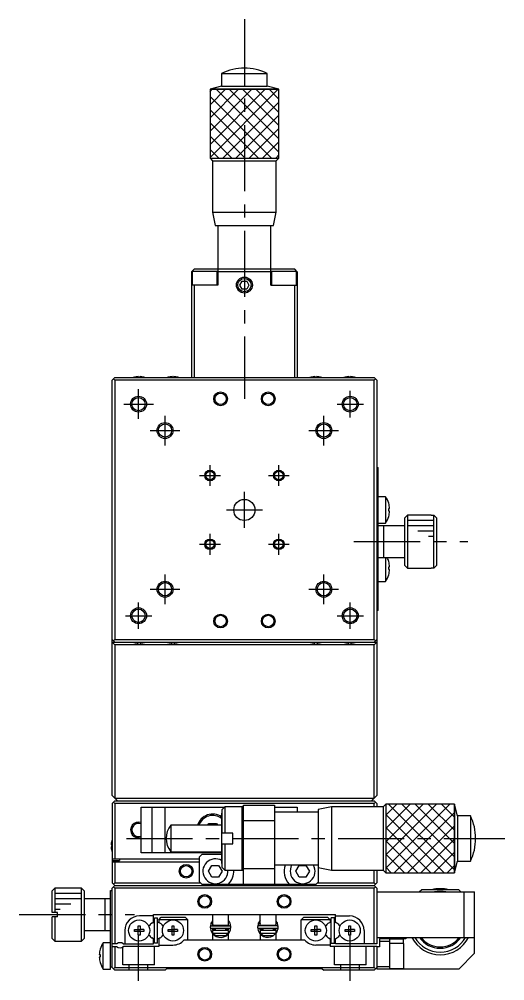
# Model space of a CAD drawing. Extents: x -393 to 367, y 10 to 551.
# Drawn here: x -90.2 to 1.6, y 38.9 to 220.7 of the extents above; entities that cross this region are included whole.
import ezdxf

# ---------------------------------------------------------------- set-up
doc = ezdxf.new("R2010")
doc.units = 0
doc.header["$LTSCALE"] = 10
doc.linetypes.add('CENTER', pattern=[2, 1.25, -0.25, 0.25, -0.25])
doc.linetypes.add('DASHED', pattern=[3.5, 2, -1.5])
doc.layers.get('0').update_dxf_attribs({"linetype": 'CONTINUOUS'})
doc.layers.add('CENTER', color=1, linetype='CENTER')

msp = doc.modelspace()

# ---------------------------------------------------------------- linework, layer by layer
at = {"color": 7, "linetype": 'CONTINUOUS'}
for p, q in [((-51.914398, 210.440028), (-43.314398, 210.440028)), ((-51.914398, 210.440028), (-51.914398, 208.029517)), ((-43.314398, 208.029517), (-43.314398, 210.440028)), ((-51.914398, 208.029517), (-54.114397, 207.440029)), ((-54.114397, 207.440029), (-41.114399, 207.440029)), ((-54.114397, 207.440029), (-54.114397, 194.440028)), ((-51.914398, 208.029517), (-43.314398, 208.029517)), ((-41.114399, 207.440029), (-43.314398, 208.029517)), ((-41.114399, 194.440028), (-41.114399, 207.440029)), ((-54.114397, 194.440028), (-41.114399, 194.440028)), ((-54.114397, 194.440028), (-53.614394, 193.940026)), ((-53.614394, 193.940026), (-41.614402, 193.940026)), ((-53.614394, 193.940026), (-53.614394, 184.190021)), ((-41.614402, 193.940026), (-41.114399, 194.440028)), ((-41.614402, 184.190021), (-41.614402, 193.940026)), ((-53.614394, 184.190021), (-41.614402, 184.190021)), ((-53.614394, 184.190021), (-53.114395, 181.690022)), ((-42.114401, 181.690022), (-41.614402, 184.190021)), ((-53.114395, 181.690022), (-42.114401, 181.690022)), ((-52.614398, 181.690022), (-52.614398, 170.440022)), ((-42.614398, 170.440022), (-42.614398, 181.690022)), ((-57.114398, 173.440022), (-57.614398, 172.940022)), ((-57.614398, 172.940022), (-57.614398, 152.940022)), ((-57.464398, 173.040022), (-57.464398, 170.440022)), ((-57.464398, 173.040022), (-52.764398, 173.040022)), ((-38.114398, 173.440022), (-57.114398, 173.440022)), ((-52.764398, 170.440022), (-52.764398, 173.040022)), ((-42.614398, 172.940022), (-52.614398, 172.940022)), ((-42.464398, 173.040022), (-42.464398, 170.440022)), ((-42.464398, 173.040022), (-37.764398, 173.040022)), ((-37.614398, 172.940022), (-38.114398, 173.440022)), ((-37.764398, 170.440022), (-37.764398, 173.040022)), ((-37.614398, 172.940022), (-37.614398, 152.940022)), ((-48.480424, 170.440022), (-48.047411, 171.190022)), ((-48.047411, 171.190022), (-47.181386, 171.190022)), ((-47.181386, 171.190022), (-46.748373, 170.440022)), ((-52.614398, 170.440022), (-57.614398, 170.440022)), ((-57.114398, 170.440022), (-57.114398, 152.940022)), ((-48.047411, 169.690022), (-48.480424, 170.440022)), ((-47.181386, 169.690022), (-48.047411, 169.690022)), ((-46.748373, 170.440022), (-47.181386, 169.690022)), ((-42.614398, 170.440022), (-37.614398, 170.440022)), ((-38.114398, 152.940022), (-38.114398, 170.440022)), ((-72.114398, 152.940022), (-72.614398, 152.440022)), ((-72.114398, 152.440022), (-72.364398, 152.690022)), ((-72.114398, 152.940022), (-23.114398, 152.940022)), ((-68.40076, 153.009544), (-68.403014, 153.014167)), ((-67.694398, 153.009544), (-67.694398, 153.129881)), ((-67.334398, 153.009544), (-67.694398, 153.009544)), ((-67.334398, 153.129881), (-67.334398, 153.009544)), ((-66.625782, 153.014167), (-66.628037, 153.009544)), ((-62.00076, 153.009544), (-62.003014, 153.014167)), ((-61.294398, 153.009544), (-61.294398, 153.129881)), ((-60.934398, 153.009544), (-61.294398, 153.009544)), ((-60.934398, 153.129881), (-60.934398, 153.009544)), ((-60.225782, 153.014167), (-60.228037, 153.009544)), ((-35.00076, 153.009544), (-35.003014, 153.014167)), ((-34.294398, 153.009544), (-34.294398, 153.129881)), ((-33.934398, 153.009544), (-34.294398, 153.009544)), ((-33.934398, 153.129881), (-33.934398, 153.009544)), ((-33.225782, 153.014167), (-33.228037, 153.009544)), ((-28.60076, 153.009544), (-28.603014, 153.014167)), ((-27.894398, 153.009544), (-27.894398, 153.129881)), ((-27.534398, 153.009544), (-27.894398, 153.009544)), ((-27.534398, 153.129881), (-27.534398, 153.009544)), ((-26.825782, 153.014167), (-26.828037, 153.009544)), ((-22.614398, 152.440022), (-23.114398, 152.940022)), ((-23.114398, 152.440022), (-22.864398, 152.690022)), ((-72.614398, 73.940022), (-72.614398, 152.440022)), ((-23.114398, 152.440022), (-72.114398, 152.440022)), ((-72.114398, 152.440022), (-72.114398, 103.440022)), ((-23.114398, 103.440022), (-23.114398, 152.440022)), ((-22.614398, 152.440022), (-22.614398, 73.940022)), ((-22.614398, 135.940022), (-22.314398, 135.940022)), ((-22.314398, 108.940022), (-22.314398, 135.940022)), ((-20.922741, 130.440022), (-22.314398, 130.440022)), ((-20.922741, 130.440022), (-20.922741, 125.440022)), ((-20.351818, 129.198612), (-20.344963, 129.201955)), ((-20.351818, 128.200022), (-20.179446, 128.200022)), ((-20.351818, 127.680022), (-20.351818, 128.200022)), ((-20.179446, 127.680022), (-20.351818, 127.680022)), ((-22.314398, 125.440022), (-20.922741, 125.440022)), ((-20.344963, 126.67809), (-20.351818, 126.681433)), ((-16.814398, 126.940022), (-17.314398, 126.440022)), ((-17.314398, 117.440022), (-17.314398, 126.440022)), ((-16.814398, 126.940022), (-16.814398, 116.940022)), ((-12.314398, 126.940022), (-16.814398, 126.940022)), ((-12.314398, 126.940022), (-12.314398, 126.923997)), ((-12.314398, 126.923997), (-11.814398, 126.923997)), ((-11.814398, 116.956048), (-11.814398, 126.923997)), ((-11.814398, 126.923997), (-11.314398, 126.422209)), ((-11.314398, 126.422209), (-11.314398, 117.457836)), ((-17.314398, 124.940022), (-22.314398, 124.940022)), ((-21.314398, 124.940022), (-21.314398, 118.940022)), ((-22.314398, 118.940022), (-17.314398, 118.940022)), ((-20.922741, 118.940022), (-20.922741, 114.440022)), ((-20.351818, 118.198612), (-20.344963, 118.201955)), ((-20.351818, 117.200022), (-20.179446, 117.200022)), ((-20.351818, 116.680022), (-20.351818, 117.200022)), ((-20.179446, 116.680022), (-20.351818, 116.680022)), ((-17.314398, 117.440022), (-16.814398, 116.940022)), ((-16.814398, 116.940022), (-12.314398, 116.940022)), ((-11.814398, 116.956048), (-12.314398, 116.956048)), ((-12.314398, 116.956048), (-12.314398, 116.940022)), ((-11.314398, 117.457836), (-11.814398, 116.956048)), ((-20.344963, 115.67809), (-20.351818, 115.681433)), ((-22.314398, 114.440022), (-20.922741, 114.440022)), ((-22.314398, 108.940022), (-22.614398, 108.940022)), ((-72.614398, 103.440022), (-72.114398, 102.940022)), ((-72.614398, 102.940022), (-72.114398, 102.440022)), ((-72.614398, 102.940022), (-22.614398, 102.940022)), ((-72.364398, 103.190022), (-72.114398, 103.440022)), ((-72.114398, 103.440022), (-23.114398, 103.440022)), ((-72.114398, 102.440022), (-72.114398, 73.440022)), ((-23.114398, 102.440022), (-72.114398, 102.440022)), ((-68.403014, 102.865878), (-68.40076, 102.870501)), ((-67.694398, 102.870501), (-67.334398, 102.870501)), ((-67.694398, 102.750164), (-67.694398, 102.870501)), ((-67.334398, 102.870501), (-67.334398, 102.750164)), ((-66.628037, 102.870501), (-66.625782, 102.865878)), ((-62.003014, 102.865878), (-62.00076, 102.870501)), ((-61.294398, 102.870501), (-60.934398, 102.870501)), ((-61.294398, 102.750164), (-61.294398, 102.870501)), ((-60.934398, 102.870501), (-60.934398, 102.750164)), ((-60.228037, 102.870501), (-60.225782, 102.865878)), ((-35.003014, 102.865878), (-35.00076, 102.870501)), ((-34.294398, 102.870501), (-33.934398, 102.870501)), ((-34.294398, 102.750164), (-34.294398, 102.870501)), ((-33.934398, 102.870501), (-33.934398, 102.750164)), ((-33.228037, 102.870501), (-33.225782, 102.865878)), ((-28.603014, 102.865878), (-28.60076, 102.870501)), ((-27.894398, 102.870501), (-27.534398, 102.870501)), ((-27.894398, 102.750164), (-27.894398, 102.870501)), ((-27.534398, 102.870501), (-27.534398, 102.750164)), ((-26.828037, 102.870501), (-26.825782, 102.865878)), ((-22.864398, 103.190022), (-23.114398, 103.440022)), ((-23.114398, 102.940022), (-22.614398, 103.440022)), ((-23.114398, 102.440022), (-22.614398, 102.940022)), ((-23.114398, 73.440022), (-23.114398, 102.440022)), ((-71.614398, 72.940022), (-72.614398, 73.940022)), ((-72.614398, 72.440022), (-72.114398, 72.940022)), ((-72.114398, 73.440022), (-23.114398, 73.440022)), ((-72.114398, 72.940022), (-23.114398, 72.940022)), ((-22.614398, 73.940022), (-23.614398, 72.940022)), ((-23.114398, 72.940022), (-22.614398, 72.440022)), ((-72.614398, 72.440022), (-72.614398, 57.440022)), ((-72.364398, 72.690022), (-72.114398, 72.440022)), ((-23.114398, 72.440022), (-72.114398, 72.440022)), ((-72.114398, 72.440022), (-72.114398, 61.940022)), ((-67.114398, 63.140022), (-67.114398, 71.740022)), ((-67.114398, 71.740022), (-51.414398, 71.740022)), ((-65.114398, 71.740022), (-65.114398, 63.140022)), ((-62.614398, 63.140022), (-62.614398, 71.740022)), ((-51.314398, 71.840022), (-51.814398, 71.340022)), ((-51.814398, 66.840022), (-51.814398, 71.340022)), ((-51.314398, 71.840022), (-51.314398, 66.840022)), ((-48.014398, 71.840022), (-51.314398, 71.840022)), ((-47.814398, 71.640022), (-48.014398, 71.840022)), ((-48.014398, 59.840022), (-48.014398, 71.840022)), ((-47.914398, 71.740022), (-47.814398, 71.740022)), ((-47.814398, 72.140022), (-41.914398, 72.140022)), ((-47.814398, 57.140022), (-47.814398, 72.140022)), ((-41.914398, 72.140022), (-41.914398, 57.140022)), ((-41.914398, 71.740022), (-37.614398, 71.740022)), ((-37.614398, 71.740022), (-37.614398, 70.840022)), ((-31.164399, 71.840018), (-33.664398, 71.340019)), ((-33.664398, 71.340019), (-33.664398, 60.340025)), ((-31.164399, 71.840018), (-31.164399, 59.840026)), ((-21.414394, 71.840018), (-31.164399, 71.840018)), ((-23.114398, 72.440022), (-22.864398, 72.690022)), ((-23.114398, 71.840018), (-23.114398, 72.440022)), ((-22.614398, 72.440022), (-22.614398, 71.840018)), ((-20.914392, 72.340021), (-21.414394, 71.840018)), ((-21.414394, 71.840018), (-21.414394, 59.840026)), ((-20.914392, 72.340021), (-20.914392, 59.340023)), ((-7.914391, 72.340021), (-20.914392, 72.340021)), ((-7.914391, 72.340021), (-7.914391, 59.340023)), ((-7.324903, 70.140022), (-7.914391, 72.340021)), ((-51.914398, 70.590022), (-51.914398, 61.090022)), ((-51.814418, 70.590022), (-51.914398, 70.590022)), ((-41.914398, 69.140022), (-47.814398, 69.140022)), ((-33.664398, 70.840022), (-41.914398, 70.840022)), ((-7.324903, 70.140022), (-7.324903, 61.540022)), ((-4.914392, 70.140022), (-7.324903, 70.140022)), ((-4.914392, 70.140022), (-4.914392, 61.540022)), ((-61.536889, 68.340018), (-61.536889, 63.340026)), ((-51.914398, 68.340018), (-61.536889, 68.340018)), ((-54.538161, 68.340018), (-54.336086, 68.690022)), ((-54.336086, 68.690022), (-52.892711, 68.690022)), ((-52.892711, 68.690022), (-52.690636, 68.340018)), ((-49.814398, 66.840022), (-51.814398, 66.840022)), ((-49.814398, 64.840022), (-49.814398, 66.840022)), ((-72.804257, 64.620022), (-72.68392, 64.620022)), ((-72.68392, 64.260022), (-72.804257, 64.260022)), ((-72.688542, 65.328638), (-72.68392, 65.326384)), ((-72.68392, 64.620022), (-72.68392, 64.260022)), ((-51.814398, 60.340022), (-51.814398, 64.840022)), ((-51.814398, 64.840022), (-49.814398, 64.840022)), ((-51.314398, 64.840022), (-51.314398, 59.840022)), ((-72.68392, 63.553661), (-72.688542, 63.551407)), ((-56.114398, 61.940022), (-72.614398, 61.940022)), ((-71.214398, 61.940022), (-71.214398, 61.690022)), ((-51.914398, 63.140022), (-67.114398, 63.140022)), ((-61.536889, 63.340026), (-51.914398, 63.340026)), ((-55.614398, 62.840022), (-56.114398, 62.340022)), ((-56.114398, 57.640022), (-56.114398, 62.340022)), ((-55.614398, 62.840022), (-51.914398, 62.840022)), ((-72.614398, 61.690022), (-71.214398, 61.690022)), ((-72.614398, 61.440022), (-56.114398, 61.440022)), ((-72.114398, 61.440022), (-72.114398, 57.440022)), ((-54.384569, 59.640022), (-53.749484, 60.740022)), ((-53.749484, 60.740022), (-52.479313, 60.740022)), ((-52.479313, 60.740022), (-51.844228, 59.640022)), ((-51.914398, 61.090022), (-51.814418, 61.090022)), ((-51.814398, 60.340022), (-51.314398, 59.840022)), ((-48.014398, 59.840022), (-47.814398, 60.040022)), ((-47.814398, 60.140022), (-41.914398, 60.140022)), ((-41.914398, 60.840022), (-33.664398, 60.840022)), ((-37.884569, 59.640022), (-37.249484, 60.740022)), ((-37.249484, 60.740022), (-35.979313, 60.740022)), ((-35.979313, 60.740022), (-35.344228, 59.640022)), ((-33.664398, 60.340025), (-31.164399, 59.840026)), ((-33.614398, 57.640022), (-33.614398, 60.330025)), ((-7.914391, 59.340023), (-7.324903, 61.540022)), ((-7.324903, 61.540022), (-4.914392, 61.540022)), ((-53.749484, 58.540022), (-54.384569, 59.640022)), ((-52.479313, 58.540022), (-53.749484, 58.540022)), ((-51.844228, 59.640022), (-52.479313, 58.540022)), ((-51.314398, 59.840022), (-48.014398, 59.840022)), ((-37.249484, 58.540022), (-37.884569, 59.640022)), ((-35.979313, 58.540022), (-37.249484, 58.540022)), ((-35.344228, 59.640022), (-35.979313, 58.540022)), ((-31.164399, 59.840026), (-21.414394, 59.840026)), ((-23.114398, 57.440022), (-23.114398, 59.840026)), ((-22.614398, 59.840026), (-22.614398, 57.440022)), ((-21.414394, 59.840026), (-20.914392, 59.340023)), ((-20.914392, 59.340023), (-7.914391, 59.340023)), ((-83.414398, 56.440022), (-83.914398, 55.940022)), ((-83.414398, 56.440022), (-83.414398, 51.840022)), ((-78.414398, 56.440022), (-83.414398, 56.440022)), ((-77.914398, 55.940022), (-78.414398, 56.440022)), ((-78.414398, 46.440022), (-78.414398, 56.440022)), ((-72.114398, 56.940022), (-72.614398, 57.440022)), ((-72.614398, 56.440022), (-72.114398, 56.940022)), ((-72.614398, 41.440022), (-72.614398, 56.440022)), ((-72.114398, 57.440022), (-72.364398, 57.190022)), ((-72.364398, 56.690022), (-72.114398, 56.440022)), ((-72.114398, 57.440022), (-55.914398, 57.440022)), ((-72.114398, 56.940022), (-23.114398, 56.940022)), ((-72.114398, 56.440022), (-72.114398, 45.940022)), ((-23.114398, 56.440022), (-72.114398, 56.440022)), ((-56.114398, 57.640022), (-55.614398, 57.140022)), ((-34.114398, 57.140022), (-55.614398, 57.140022)), ((-50.596243, 57.209201), (-50.566871, 57.140022)), ((-39.161926, 57.140022), (-39.132554, 57.209201)), ((-34.114398, 57.140022), (-33.614398, 57.640022)), ((-33.814398, 57.440022), (-23.114398, 57.440022)), ((-22.864398, 57.190022), (-23.114398, 57.440022)), ((-22.614398, 57.440022), (-23.114398, 56.940022)), ((-23.114398, 56.940022), (-22.614398, 56.440022)), ((-23.114398, 56.440022), (-22.864398, 56.690022)), ((-23.114398, 45.940022), (-23.114398, 56.440022)), ((-22.614398, 56.440022), (-22.614398, 45.940022)), ((-83.914398, 51.840022), (-83.914398, 55.940022)), ((-77.914398, 55.940022), (-77.914398, 46.940022)), ((-72.914398, 55.990022), (-72.614398, 55.990022)), ((-72.914398, 41.140022), (-72.914398, 55.990022)), ((-22.614398, 55.740022), (-4.114398, 55.740022)), ((-14.114398, 56.140022), (-14.514398, 55.740022)), ((-7.114398, 56.140022), (-14.114398, 56.140022)), ((-6.714398, 55.740022), (-7.114398, 56.140022)), ((-6.114398, 47.140022), (-6.114398, 55.740022)), ((-4.114398, 44.140022), (-4.114398, 55.740022)), ((-72.914398, 54.440022), (-77.914398, 54.440022)), ((-73.914398, 48.440022), (-73.914398, 54.440022)), ((-82.914398, 51.840022), (-83.914398, 51.840022)), ((-83.914398, 46.940022), (-83.914398, 51.040022)), ((-82.914398, 51.040022), (-83.914398, 51.040022)), ((-83.414398, 51.040022), (-83.414398, 46.440022)), ((-82.914398, 51.040022), (-82.914398, 51.840022)), ((-64.814398, 51.190022), (-67.464398, 51.190022)), ((-64.814398, 49.984434), (-64.814398, 51.440022)), ((-64.814398, 51.440022), (-30.414398, 51.440022)), ((-63.814398, 50.440022), (-63.314398, 50.940022)), ((-63.314398, 50.940022), (-58.814398, 50.940022)), ((-58.814398, 50.940022), (-58.314398, 50.440022)), ((-53.614398, 51.440022), (-53.614398, 49.440022)), ((-50.614398, 49.440022), (-50.614398, 51.440022)), ((-44.61451, 49.440022), (-44.61387, 51.440022)), ((-41.614398, 49.440022), (-41.614398, 51.440022)), ((-36.914398, 50.440022), (-36.414398, 50.940022)), ((-36.414398, 50.940022), (-31.914398, 50.940022)), ((-31.914398, 50.940022), (-31.414398, 50.440022)), ((-30.414398, 49.984434), (-30.414398, 51.440022)), ((-30.414398, 51.190022), (-27.764398, 51.190022)), ((-67.694398, 49.326384), (-67.334398, 49.326384)), ((-67.694398, 48.620022), (-67.694398, 49.326384)), ((-67.334398, 49.326384), (-67.334398, 48.620022)), ((-65.108148, 49.814838), (-64.814398, 49.984434)), ((-64.614398, 46.040022), (-64.614398, 50.840022)), ((-64.614398, 50.840022), (-64.014398, 50.840022)), ((-64.014398, 46.040022), (-64.014398, 50.840022)), ((-63.814398, 50.440022), (-63.814398, 49.984434)), ((-58.314398, 50.440022), (-63.814398, 50.440022)), ((-63.814398, 49.984434), (-63.520648, 49.814838)), ((-61.294398, 49.326384), (-60.934398, 49.326384)), ((-61.294398, 48.620022), (-61.294398, 49.326384)), ((-60.934398, 49.326384), (-60.934398, 48.620022)), ((-58.314398, 46.640022), (-58.314398, 50.440022)), ((-53.913401, 49.861051), (-54.071125, 49.119508)), ((-53.969814, 49.626813), (-53.970915, 49.592328)), ((-53.970915, 49.592328), (-53.970292, 49.557832)), ((-53.970292, 49.557832), (-53.967946, 49.523408)), ((-53.966991, 49.661203), (-53.969814, 49.626813)), ((-53.967946, 49.523408), (-53.963883, 49.489143)), ((-53.962452, 49.695414), (-53.966991, 49.661203)), ((-53.963883, 49.489143), (-53.958113, 49.455118)), ((-53.956208, 49.729362), (-53.962452, 49.695414)), ((-53.958113, 49.455118), (-53.95065, 49.421418)), ((-53.948274, 49.762963), (-53.956208, 49.729362)), ((-53.95065, 49.421418), (-53.941511, 49.388124)), ((-53.938668, 49.796135), (-53.948274, 49.762963)), ((-53.941511, 49.388124), (-53.930719, 49.355318)), ((-53.927415, 49.828796), (-53.938668, 49.796135)), ((-53.930719, 49.355318), (-53.9183, 49.323081)), ((-53.915261, 49.859187), (-53.927415, 49.828796)), ((-53.9183, 49.323081), (-53.904283, 49.291491)), ((-53.915543, 49.857854), (-53.914887, 49.859847)), ((-53.914887, 49.859847), (-53.913042, 49.861325)), ((-53.614433, 50.345822), (-53.91441, 49.858746)), ((-53.913042, 49.861325), (-53.910019, 49.86228)), ((-53.910487, 49.86785), (-53.61438, 49.763828)), ((-53.909379, 49.861447), (-53.910487, 49.86785)), ((-53.910019, 49.86228), (-53.905838, 49.862705)), ((-53.905838, 49.862705), (-53.900526, 49.862598)), ((-53.904283, 49.291491), (-53.903447, 49.289733)), ((-53.900526, 49.862598), (-53.894118, 49.861959)), ((-53.894118, 49.861959), (-53.886654, 49.860792)), ((-53.886654, 49.860792), (-53.878184, 49.859105)), ((-53.878184, 49.859105), (-53.868762, 49.856908)), ((-50.372445, 49.292173), (-53.872445, 49.292173)), ((-53.868762, 49.856908), (-53.85845, 49.854217)), ((-53.85845, 49.854217), (-53.847314, 49.851048)), ((-53.847314, 49.851048), (-53.835426, 49.847422)), ((-53.835426, 49.847422), (-53.822863, 49.843363)), ((-53.822863, 49.843363), (-53.809708, 49.838896)), ((-53.809708, 49.838896), (-53.796045, 49.834051)), ((-53.796045, 49.834051), (-53.781962, 49.82886)), ((-53.781962, 49.82886), (-53.767551, 49.823355)), ((-53.767551, 49.823355), (-53.752906, 49.817573)), ((-53.752906, 49.817573), (-53.738122, 49.81155)), ((-53.738122, 49.81155), (-53.723293, 49.805327)), ((-53.723293, 49.805327), (-53.708517, 49.798943)), ((-53.708517, 49.798943), (-53.693889, 49.79244)), ((-53.693889, 49.79244), (-53.679504, 49.78586)), ((-53.679504, 49.78586), (-53.665455, 49.779245)), ((-53.665455, 49.779245), (-53.651834, 49.772639)), ((-53.651834, 49.772639), (-53.638728, 49.766084)), ((-53.638728, 49.766084), (-53.626222, 49.759623)), ((-53.626222, 49.759623), (-53.614398, 49.753298)), ((-53.614398, 49.440022), (-50.614398, 49.440022)), ((-53.270834, 49.292173), (-53.53076, 49.43999)), ((-53.114398, 49.440022), (-53.114398, 49.292173)), ((-51.114398, 49.292173), (-51.114398, 49.440022)), ((-50.714134, 49.439983), (-50.974056, 49.292173)), ((-50.613592, 49.453383), (-50.584446, 49.292175)), ((-50.330565, 49.858945), (-50.354167, 49.911875)), ((-50.329347, 49.857853), (-50.330288, 49.857459)), ((-50.329889, 49.855297), (-50.329347, 49.857854)), ((-50.329629, 49.859187), (-50.329347, 49.857854)), ((-50.306846, 49.800495), (-50.329629, 49.859187)), ((-50.173672, 49.11415), (-50.177311, 49.214938)), ((-44.971443, 49.871791), (-45.129168, 49.130247)), ((-45.027857, 49.637552), (-45.028958, 49.603067)), ((-45.028958, 49.603067), (-45.028335, 49.568571)), ((-45.028335, 49.568571), (-45.025989, 49.534148)), ((-45.025033, 49.671942), (-45.027857, 49.637552)), ((-45.025989, 49.534148), (-45.021926, 49.499882)), ((-45.020494, 49.706153), (-45.025033, 49.671942)), ((-45.021926, 49.499882), (-45.016156, 49.465857)), ((-45.01425, 49.740101), (-45.020494, 49.706153)), ((-45.016156, 49.465857), (-45.008692, 49.432157)), ((-45.006316, 49.773702), (-45.01425, 49.740101)), ((-45.008692, 49.432157), (-44.999554, 49.398863)), ((-44.996711, 49.806875), (-45.006316, 49.773702)), ((-44.999554, 49.398863), (-44.988762, 49.366057)), ((-44.985458, 49.839535), (-44.996711, 49.806875)), ((-44.988762, 49.366057), (-44.976342, 49.33382)), ((-44.973304, 49.869926), (-44.985458, 49.839535)), ((-44.976342, 49.33382), (-44.962326, 49.30223)), ((-44.973585, 49.868593), (-44.972963, 49.870539)), ((-44.972963, 49.870539), (-44.971214, 49.871998)), ((-44.614449, 50.422614), (-44.972452, 49.869486)), ((-44.971214, 49.871998), (-44.96835, 49.872962)), ((-44.96853, 49.878589), (-44.614377, 49.738741)), ((-44.96794, 49.872936), (-44.96853, 49.878589)), ((-44.96835, 49.872962), (-44.964388, 49.873424)), ((-44.964388, 49.873424), (-44.959352, 49.873383)), ((-44.962326, 49.30223), (-44.96149, 49.300472)), ((-44.959352, 49.873383), (-44.953273, 49.872838)), ((-44.953273, 49.872838), (-44.946188, 49.871792)), ((-44.946188, 49.871792), (-44.938141, 49.870252)), ((-44.938141, 49.870252), (-44.929182, 49.868228)), ((-41.430487, 49.302912), (-44.930487, 49.302912)), ((-44.929182, 49.868228), (-44.919364, 49.865732)), ((-44.919364, 49.865732), (-44.90875, 49.862778)), ((-44.90875, 49.862778), (-44.897402, 49.859386)), ((-44.897402, 49.859386), (-44.885393, 49.855576)), ((-44.885393, 49.855576), (-44.872794, 49.851372)), ((-44.872794, 49.851372), (-44.859683, 49.846799)), ((-44.859683, 49.846799), (-44.846141, 49.841885)), ((-44.846141, 49.841885), (-44.832251, 49.83666)), ((-44.832251, 49.83666), (-44.818098, 49.831158)), ((-44.818098, 49.831158), (-44.803769, 49.82541)), ((-44.803769, 49.82541), (-44.789352, 49.819453)), ((-44.789352, 49.819453), (-44.774936, 49.813324)), ((-44.774936, 49.813324), (-44.760608, 49.807059)), ((-44.760608, 49.807059), (-44.746457, 49.800697)), ((-44.746457, 49.800697), (-44.732569, 49.794278)), ((-44.732569, 49.794278), (-44.719031, 49.78784)), ((-44.719031, 49.78784), (-44.705924, 49.781423)), ((-44.705924, 49.781423), (-44.693329, 49.775067)), ((-44.693329, 49.775067), (-44.681325, 49.768811)), ((-44.681325, 49.768811), (-44.669983, 49.762692)), ((-44.669983, 49.762692), (-44.659375, 49.756749)), ((-44.659375, 49.756749), (-44.649564, 49.751018)), ((-44.649564, 49.751018), (-44.640612, 49.745534)), ((-44.640612, 49.745534), (-44.632573, 49.740331)), ((-44.632573, 49.740331), (-44.625496, 49.735441)), ((-44.625496, 49.735441), (-44.619426, 49.730893)), ((-44.619426, 49.730893), (-44.614398, 49.726716)), ((-44.614398, 49.440022), (-41.614398, 49.440022)), ((-44.328876, 49.302912), (-44.582183, 49.439977)), ((-44.114398, 49.440022), (-44.114398, 49.302912)), ((-42.114398, 49.302912), (-42.114398, 49.440022)), ((-41.77878, 49.439996), (-42.032098, 49.302912)), ((-41.66678, 49.440102), (-41.642489, 49.302915)), ((-41.388607, 49.869684), (-41.41221, 49.922614)), ((-41.387389, 49.86859), (-41.388331, 49.868198)), ((-41.387932, 49.866036), (-41.38739, 49.868593)), ((-41.387671, 49.869926), (-41.38739, 49.868593)), ((-41.36489, 49.811234), (-41.387671, 49.869926)), ((-41.231715, 49.124889), (-41.235353, 49.225678)), ((-36.914398, 46.640022), (-36.914398, 50.440022)), ((-31.414398, 50.440022), (-36.914398, 50.440022)), ((-34.294398, 49.326384), (-33.934398, 49.326384)), ((-34.294398, 48.620022), (-34.294398, 49.326384)), ((-33.934398, 49.326384), (-33.934398, 48.620022)), ((-31.414398, 49.984434), (-31.708148, 49.814838)), ((-31.414398, 50.440022), (-31.414398, 49.984434)), ((-31.214398, 46.040022), (-31.214398, 50.840022)), ((-30.614398, 50.840022), (-31.214398, 50.840022)), ((-30.614398, 46.040022), (-30.614398, 50.840022)), ((-30.120648, 49.814838), (-30.414398, 49.984434)), ((-27.894398, 49.326384), (-27.534398, 49.326384)), ((-27.894398, 48.620022), (-27.894398, 49.326384)), ((-27.534398, 49.326384), (-27.534398, 48.620022)), ((-77.914398, 48.440022), (-72.914398, 48.440022)), ((-70.214398, 48.440022), (-70.214398, 45.940022)), ((-68.40076, 48.260022), (-68.40076, 48.620022)), ((-68.40076, 48.620022), (-67.694398, 48.620022)), ((-67.694398, 48.260022), (-68.40076, 48.260022)), ((-67.684026, 48.60965), (-67.694398, 48.620022)), ((-67.684026, 48.270395), (-67.694398, 48.260022)), ((-67.694398, 47.553661), (-67.694398, 48.260022)), ((-67.334398, 47.553661), (-67.694398, 47.553661)), ((-67.684026, 48.270395), (-67.684026, 48.60965)), ((-67.684026, 48.60965), (-67.34477, 48.60965)), ((-67.34477, 48.270395), (-67.684026, 48.270395)), ((-67.34477, 48.60965), (-67.334398, 48.620022)), ((-67.34477, 48.60965), (-67.34477, 48.270395)), ((-67.34477, 48.270395), (-67.334398, 48.260022)), ((-66.628037, 48.620022), (-67.334398, 48.620022)), ((-67.334398, 48.260022), (-67.334398, 47.553661)), ((-66.628037, 48.260022), (-67.334398, 48.260022)), ((-66.628037, 48.620022), (-66.628037, 48.260022)), ((-62.00076, 48.260022), (-62.00076, 48.620022)), ((-62.00076, 48.620022), (-61.294398, 48.620022)), ((-61.294398, 48.260022), (-62.00076, 48.260022)), ((-61.284026, 48.60965), (-61.294398, 48.620022)), ((-61.284026, 48.270395), (-61.294398, 48.260022)), ((-61.294398, 47.553661), (-61.294398, 48.260022)), ((-60.934398, 47.553661), (-61.294398, 47.553661)), ((-61.284026, 48.270395), (-61.284026, 48.60965)), ((-61.284026, 48.60965), (-60.94477, 48.60965)), ((-60.94477, 48.270395), (-61.284026, 48.270395)), ((-60.94477, 48.60965), (-60.934398, 48.620022)), ((-60.94477, 48.60965), (-60.94477, 48.270395)), ((-60.94477, 48.270395), (-60.934398, 48.260022)), ((-60.228037, 48.620022), (-60.934398, 48.620022)), ((-60.934398, 48.260022), (-60.934398, 47.553661)), ((-60.228037, 48.260022), (-60.934398, 48.260022)), ((-60.228037, 48.620022), (-60.228037, 48.260022)), ((-53.872445, 48.892173), (-50.372445, 48.892173)), ((-53.529324, 48.440012), (-53.660426, 48.892145)), ((-53.114398, 48.640022), (-53.614398, 48.640022)), ((-50.614398, 48.440022), (-53.614398, 48.440022)), ((-53.614398, 48.440022), (-53.614398, 47.940022)), ((-53.614398, 47.940022), (-50.614398, 47.940022)), ((-53.614398, 47.839557), (-53.614398, 46.640022)), ((-53.030913, 47.440022), (-53.560082, 47.940022)), ((-53.114398, 48.892173), (-53.114398, 48.440022)), ((-51.197883, 47.440022), (-53.030913, 47.440022)), ((-50.668715, 47.940022), (-51.197883, 47.440022)), ((-51.114398, 48.440022), (-51.114398, 48.892173)), ((-50.638922, 48.640022), (-51.114398, 48.640022)), ((-50.584764, 48.892171), (-50.715296, 48.439954)), ((-50.614398, 47.940022), (-50.614398, 48.440022)), ((-50.614398, 46.640022), (-50.614398, 47.85876)), ((-44.930487, 48.902912), (-41.430487, 48.902912)), ((-44.582298, 48.4399), (-44.718469, 48.902884)), ((-44.114398, 48.640022), (-44.614398, 48.640022)), ((-44.614398, 48.640022), (-44.614398, 48.51401)), ((-41.614398, 48.440022), (-44.614398, 48.440022)), ((-44.614398, 48.440022), (-44.614398, 47.940022)), ((-44.614398, 47.940022), (-41.614398, 47.940022)), ((-44.614398, 47.78403), (-44.614398, 46.640022)), ((-44.030913, 47.440022), (-44.560082, 47.940022)), ((-44.114398, 48.902912), (-44.114398, 48.440022)), ((-42.197883, 47.440022), (-44.030913, 47.440022)), ((-41.668715, 47.940022), (-42.197883, 47.440022)), ((-42.190954, 47.423911), (-41.613891, 47.944027)), ((-42.114398, 48.440022), (-42.114398, 48.902912)), ((-41.700403, 48.640022), (-42.114398, 48.640022)), ((-41.642807, 48.90291), (-41.778364, 48.43997)), ((-41.614398, 46.640022), (-41.614398, 48.440022)), ((-35.00076, 48.260022), (-35.00076, 48.620022)), ((-35.00076, 48.620022), (-34.294398, 48.620022)), ((-34.294398, 48.260022), (-35.00076, 48.260022)), ((-34.284026, 48.60965), (-34.294398, 48.620022)), ((-34.284026, 48.270395), (-34.294398, 48.260022)), ((-34.294398, 47.553661), (-34.294398, 48.260022)), ((-33.934398, 47.553661), (-34.294398, 47.553661)), ((-34.284026, 48.270395), (-34.284026, 48.60965)), ((-34.284026, 48.60965), (-33.94477, 48.60965)), ((-33.94477, 48.270395), (-34.284026, 48.270395)), ((-33.94477, 48.60965), (-33.934398, 48.620022)), ((-33.94477, 48.60965), (-33.94477, 48.270395)), ((-33.94477, 48.270395), (-33.934398, 48.260022)), ((-33.228037, 48.620022), (-33.934398, 48.620022)), ((-33.934398, 48.260022), (-33.934398, 47.553661)), ((-33.228037, 48.260022), (-33.934398, 48.260022)), ((-33.228037, 48.620022), (-33.228037, 48.260022)), ((-28.60076, 48.260022), (-28.60076, 48.620022)), ((-28.60076, 48.620022), (-27.894398, 48.620022)), ((-27.894398, 48.260022), (-28.60076, 48.260022)), ((-27.884026, 48.60965), (-27.894398, 48.620022)), ((-27.884026, 48.270395), (-27.894398, 48.260022)), ((-27.894398, 47.553661), (-27.894398, 48.260022)), ((-27.534398, 47.553661), (-27.894398, 47.553661)), ((-27.884026, 48.270395), (-27.884026, 48.60965)), ((-27.884026, 48.60965), (-27.54477, 48.60965)), ((-27.54477, 48.270395), (-27.884026, 48.270395)), ((-27.54477, 48.60965), (-27.534398, 48.620022)), ((-27.54477, 48.60965), (-27.54477, 48.270395)), ((-27.54477, 48.270395), (-27.534398, 48.260022)), ((-26.828037, 48.620022), (-27.534398, 48.620022)), ((-27.534398, 48.260022), (-27.534398, 47.553661)), ((-26.828037, 48.260022), (-27.534398, 48.260022)), ((-26.828037, 48.620022), (-26.828037, 48.260022)), ((-25.014398, 48.440022), (-25.014398, 45.940022)), ((-83.914398, 46.940022), (-83.414398, 46.440022)), ((-83.414398, 46.440022), (-78.414398, 46.440022)), ((-78.414398, 46.440022), (-77.914398, 46.940022)), ((-74.306056, 41.140022), (-74.306056, 46.140022)), ((-72.914398, 46.140022), (-74.306056, 46.140022)), ((-71.714398, 45.940022), (-72.614398, 45.940022)), ((-72.614398, 45.440022), (-71.775836, 45.440022)), ((-72.114398, 45.440022), (-72.114398, 41.440022)), ((-70.514398, 45.940022), (-64.814398, 45.940022)), ((-63.814398, 45.440022), (-70.452961, 45.440022)), ((-64.814398, 46.895611), (-65.108148, 47.065207)), ((-64.814398, 45.940022), (-64.814398, 46.895611)), ((-64.014398, 46.040022), (-64.614398, 46.040022)), ((-63.520648, 47.065207), (-63.814398, 46.895611)), ((-63.814398, 46.895611), (-63.814398, 45.440022)), ((-63.814398, 45.690022), (-61.114398, 45.690022)), ((-36.193461, 46.640022), (-59.035336, 46.640022)), ((-31.414398, 45.690022), (-34.114398, 45.690022)), ((-31.708148, 47.065207), (-31.414398, 46.895611)), ((-31.414398, 46.895611), (-31.414398, 45.440022)), ((-22.614398, 45.440022), (-31.414398, 45.440022)), ((-31.214398, 46.040022), (-30.614398, 46.040022)), ((-30.414398, 46.895611), (-30.120648, 47.065207)), ((-30.414398, 45.940022), (-30.414398, 46.895611)), ((-22.614398, 45.940022), (-30.414398, 45.940022)), ((-23.114398, 41.440022), (-23.114398, 45.440022)), ((-22.614398, 47.140022), (-4.114398, 47.140022)), ((-22.614398, 45.440022), (-22.614398, 41.140022)), ((-17.114398, 46.840022), (-22.114398, 46.840022)), ((-22.114398, 46.840022), (-22.114398, 45.340022)), ((-20.114398, 46.340022), (-22.114398, 46.340022)), ((-20.114398, 41.140022), (-20.114398, 46.840022)), ((-17.614398, 46.799759), (-20.114398, 46.799759)), ((-17.514398, 45.990022), (-20.114398, 45.990022)), ((-17.614398, 46.840022), (-17.614398, 45.990022)), ((-17.514398, 41.290022), (-17.514398, 45.990022)), ((-17.114398, 47.140022), (-17.114398, 46.840022)), ((-75.049351, 43.900022), (-74.876979, 43.900022)), ((-74.883834, 44.901955), (-74.876979, 44.898612)), ((-74.876979, 43.900022), (-74.876979, 43.380022)), ((-22.114398, 45.340022), (-22.614398, 45.340022)), ((-7.114398, 41.140022), (-4.114398, 44.140022)), ((-74.876979, 43.380022), (-75.049351, 43.380022)), ((-74.876979, 42.381433), (-74.883834, 42.37809)), ((-74.306056, 41.140022), (-72.914398, 41.140022)), ((-72.614398, 41.490022), (-72.914398, 41.490022)), ((-72.114398, 40.940022), (-72.614398, 41.440022)), ((-72.114398, 41.440022), (-72.364398, 41.190022)), ((-72.114398, 41.440022), (-23.114398, 41.440022)), ((-62.614398, 40.940022), (-72.114398, 40.940022)), ((-62.614398, 40.940022), (-62.264398, 41.290022)), ((-62.264398, 41.290022), (-32.964398, 41.290022)), ((-32.964398, 41.290022), (-32.614398, 40.940022)), ((-23.114398, 40.940022), (-32.614398, 40.940022)), ((-22.864398, 41.190022), (-23.114398, 41.440022)), ((-23.114398, 40.940022), (-22.614398, 41.440022)), ((-22.614398, 41.640022), (-20.114398, 41.640022)), ((-7.114398, 41.140022), (-22.614398, 41.140022)), ((-20.114398, 41.290022), (-17.514398, 41.290022)), ((-20.114398, 41.209201), (-17.614398, 41.209201)), ((-17.614398, 41.290022), (-17.614398, 41.140022))]:
    msp.add_line(p, q, dxfattribs=at)
at = {"color": 3, "linetype": 'CONTINUOUS'}
for p, q in [((-54.114397, 207.031182), (-53.70555, 207.440029)), ((-54.114397, 204.531182), (-51.20555, 207.440029)), ((-54.114397, 202.031182), (-48.70555, 207.440029)), ((-54.114397, 199.531182), (-46.20555, 207.440029)), ((-54.114397, 197.031182), (-43.70555, 207.440029)), ((-54.114397, 194.531182), (-41.20555, 207.440029)), ((-52.965661, 207.440029), (-41.114399, 195.588768)), ((-50.465661, 207.440029), (-41.114399, 198.088768)), ((-47.965661, 207.440029), (-41.114399, 200.588768)), ((-45.465661, 207.440029), (-41.114399, 203.088768)), ((-42.965661, 207.440029), (-41.114399, 205.588768)), ((-54.114397, 206.088766), (-42.46566, 194.440028)), ((-54.114397, 203.588766), (-44.96566, 194.440028)), ((-51.705551, 194.440028), (-41.114399, 205.03118)), ((-49.205551, 194.440028), (-41.114399, 202.53118)), ((-54.114397, 201.088766), (-47.46566, 194.440028)), ((-46.705551, 194.440028), (-41.114399, 200.03118)), ((-54.114397, 198.588766), (-49.96566, 194.440028)), ((-44.205551, 194.440028), (-41.114399, 197.53118)), ((-54.114397, 196.088766), (-52.46566, 194.440028)), ((-41.705551, 194.440028), (-41.114399, 195.03118)), ((-11.814398, 125.940022), (-16.814398, 125.940022)), ((-11.814398, 124.940022), (-16.814398, 124.940022)), ((-11.814398, 123.940022), (-14.814398, 123.940022)), ((-11.814398, 122.940022), (-12.814398, 122.940022)), ((-20.914392, 70.231187), (-18.805558, 72.340021)), ((-20.914392, 67.731187), (-16.305558, 72.340021)), ((-20.914392, 65.231187), (-13.805558, 72.340021)), ((-20.914392, 62.731187), (-11.305558, 72.340021)), ((-20.914392, 60.231187), (-8.805558, 72.340021)), ((-20.365653, 72.340021), (-7.914391, 59.88876)), ((-17.865653, 72.340021), (-7.914391, 62.38876)), ((-15.365653, 72.340021), (-7.914391, 64.88876)), ((-12.865653, 72.340021), (-7.914391, 67.38876)), ((-10.365653, 72.340021), (-7.914391, 69.88876)), ((-20.914392, 70.388761), (-9.865655, 59.340023)), ((-19.305556, 59.340023), (-7.914391, 70.731188)), ((-20.914392, 67.888761), (-12.365655, 59.340023)), ((-16.805556, 59.340023), (-7.914391, 68.231188)), ((-14.305556, 59.340023), (-7.914391, 65.731188)), ((-20.914392, 65.388761), (-14.865655, 59.340023)), ((-20.914392, 62.888761), (-17.365655, 59.340023)), ((-11.805556, 59.340023), (-7.914391, 63.231188)), ((-20.914392, 60.388761), (-19.865655, 59.340023)), ((-9.305556, 59.340023), (-7.914391, 60.731188)), ((-78.414398, 55.440022), (-83.414398, 55.440022)), ((-78.414398, 54.440022), (-83.414398, 54.440022)), ((-80.414398, 53.440022), (-83.414398, 53.440022)), ((-82.414398, 52.440022), (-83.414398, 52.440022))]:
    msp.add_line(p, q, dxfattribs=at)
at = {"color": 3, "linetype": 'DASHED'}
for p, q in [((-41.114399, 207.440029), (-54.114397, 207.440029)), ((-54.114397, 207.440029), (-54.114397, 194.440028)), ((-41.114399, 194.440028), (-41.114399, 207.440029)), ((-54.114397, 194.440028), (-41.114399, 194.440028)), ((-7.914391, 72.340021), (-20.914392, 72.340021)), ((-20.914392, 72.340021), (-20.914392, 59.340023)), ((-7.914391, 59.340023), (-7.914391, 72.340021)), ((-20.914392, 59.340023), (-7.914391, 59.340023)), ((-70.614398, 41.940022), (-70.614398, 45.440022)), ((-64.614398, 41.940022), (-64.614398, 45.440022)), ((-30.614398, 41.940022), (-30.614398, 45.440022)), ((-24.614398, 41.940022), (-24.614398, 45.440022)), ((-64.614398, 41.940022), (-70.614398, 41.940022)), ((-69.364398, 40.940022), (-69.364398, 41.940022)), ((-65.864398, 40.940022), (-65.864398, 41.940022)), ((-24.614398, 41.940022), (-30.614398, 41.940022)), ((-29.364398, 40.940022), (-29.364398, 41.940022)), ((-25.864398, 40.940022), (-25.864398, 41.940022))]:
    msp.add_line(p, q, dxfattribs=at)
at = {"color": 3, "linetype": 'CONTINUOUS'}
for centre, radius in [((-47.614398, 170.440022), 1.5), ((-67.614398, 147.940022), 1.5), ((-52.114398, 148.940022), 1.3), ((-43.114398, 148.940022), 1.3), ((-27.614398, 147.940022), 1.5), ((-62.614398, 142.940022), 1.5), ((-32.614398, 142.940022), 1.5), ((-54.114398, 134.440022), 1), ((-41.114398, 134.440022), 1), ((-54.114398, 121.440022), 1), ((-41.114398, 121.440022), 1), ((-62.614398, 112.940022), 1.5), ((-32.614398, 112.940022), 1.5), ((-67.614398, 107.940022), 1.5), ((-27.614398, 107.940022), 1.5), ((-52.114398, 106.940022), 1.3), ((-43.114398, 106.940022), 1.3), ((-58.614398, 59.640022), 1.3), ((-55.114398, 53.940022), 1.3), ((-40.114398, 53.940022), 1.3), ((-55.114398, 43.940022), 1.3), ((-40.114398, 43.940022), 1.3)]:
    msp.add_circle(centre, radius, dxfattribs=at)
at = {"color": 7, "linetype": 'CONTINUOUS'}
for centre, radius in [((-47.614398, 170.440022), 1.25), ((-67.614398, 147.940022), 1.25), ((-52.114398, 148.940022), 1.075), ((-43.114398, 148.940022), 1.075), ((-27.614398, 147.940022), 1.25), ((-62.614398, 142.940022), 1.25), ((-32.614398, 142.940022), 1.25), ((-54.114398, 134.440022), 0.8), ((-41.114398, 134.440022), 0.8), ((-47.614398, 127.940022), 2), ((-54.114398, 121.440022), 0.8), ((-41.114398, 121.440022), 0.8), ((-62.614398, 112.940022), 1.25), ((-32.614398, 112.940022), 1.25), ((-67.614398, 107.940022), 1.25), ((-27.614398, 107.940022), 1.25), ((-52.114398, 106.940022), 1.075), ((-43.114398, 106.940022), 1.075), ((-58.614398, 59.640022), 1.075), ((-55.114398, 53.940022), 1.075), ((-40.114398, 53.940022), 1.075), ((-67.514398, 48.440022), 2), ((-61.114398, 48.440022), 2), ((-34.114398, 48.440022), 2), ((-27.714398, 48.440022), 2), ((-55.114398, 43.940022), 1.075), ((-40.114398, 43.940022), 1.075)]:
    msp.add_circle(centre, radius, dxfattribs=at)
for centre, radius, start, end in [((-47.614396, 201.695028), 9.745001, 63.816215, 116.183798), ((-67.514398, 149.940022), 3.2, 106.122533, 110.364135), ((-67.514398, 149.940022), 3.194933, 93.229709, 106.106712), ((-67.514398, 149.940022), 3.194933, 73.893288, 86.770291), ((-67.514398, 149.940022), 3.2, 69.635865, 73.877467), ((-61.114398, 149.940022), 3.2, 106.122533, 110.364135), ((-61.114398, 149.940022), 3.194933, 93.229709, 106.106712), ((-61.114398, 149.940022), 3.194933, 73.893288, 86.770291), ((-61.114398, 149.940022), 3.2, 69.635865, 73.877467), ((-34.114398, 149.940022), 3.2, 106.122533, 110.364135), ((-34.114398, 149.940022), 3.194933, 93.229709, 106.106712), ((-34.114398, 149.940022), 3.194933, 73.893288, 86.770291), ((-34.114398, 149.940022), 3.2, 69.635865, 73.877467), ((-27.714398, 149.940022), 3.2, 106.122533, 110.364135), ((-27.714398, 149.940022), 3.194933, 93.229709, 106.106712), ((-27.714398, 149.940022), 3.194933, 73.893288, 86.770291), ((-27.714398, 149.940022), 3.2, 69.635865, 73.877467), ((-24.664398, 127.940022), 4.5, 16.285843, 33.748989), ((-24.664398, 127.940022), 4.492483, 3.317816, 16.26943), ((-24.664398, 127.940022), 4.492483, 343.73057, 356.682184), ((-24.664398, 127.940022), 4.5, 326.251011, 343.714157), ((-24.664398, 116.940022), 4.5, 16.285843, 26.3878), ((-24.664398, 116.940022), 4.492483, 3.317816, 16.26943), ((-24.664398, 116.940022), 4.492483, 343.73057, 356.682184), ((-24.664398, 116.940022), 4.5, 326.251011, 343.714157), ((-67.514398, 105.940022), 3.2, 249.635865, 253.877467), ((-67.514398, 105.940022), 3.194933, 253.893288, 266.770291), ((-67.514398, 105.940022), 3.194933, 273.229709, 286.106712), ((-67.514398, 105.940022), 3.2, 286.122533, 290.364135), ((-61.114398, 105.940022), 3.2, 249.635865, 253.877467), ((-61.114398, 105.940022), 3.194933, 253.893288, 266.770291), ((-61.114398, 105.940022), 3.194933, 273.229709, 286.106712), ((-61.114398, 105.940022), 3.2, 286.122533, 290.364135), ((-34.114398, 105.940022), 3.2, 249.635865, 253.877467), ((-34.114398, 105.940022), 3.194933, 253.893288, 266.770291), ((-34.114398, 105.940022), 3.194933, 273.229709, 286.106712), ((-34.114398, 105.940022), 3.2, 286.122533, 290.364135), ((-27.714398, 105.940022), 3.2, 249.635865, 253.877467), ((-27.714398, 105.940022), 3.194933, 253.893288, 266.770291), ((-27.714398, 105.940022), 3.194933, 273.229709, 286.106712), ((-27.714398, 105.940022), 3.2, 286.122533, 290.364135), ((-53.614398, 67.440022), 3, 55.481892, 162.542477), ((-53.614398, 67.440022), 2.75, 51.816518, 160.896764), ((-13.659393, 65.840022), 9.745001, 333.816209, 26.183791), ((-67.614398, 67.440022), 1.25, 66.421822, 293.578178), ((-58.414394, 65.840022), 3.999997, 141.317811, 218.682189), ((-69.614398, 64.440022), 3.2, 159.635865, 163.877467), ((-69.614398, 64.440022), 3.194933, 163.893288, 176.770291), ((-69.614398, 64.440022), 3.194933, 183.229709, 196.106712), ((-69.614398, 64.440022), 3.2, 196.122533, 200.364135), ((-53.114398, 59.640022), 2.35, 59.293644, 4.882142), ((-36.614398, 59.640022), 3.5, 160.314945, 223.989014), ((-36.614398, 59.640022), 2.35, 149.293644, 30.706356), ((-53.114398, 59.640022), 3.5, 316.010986, 3.275829), ((-10.614398, 49.840022), 6.499999, 75.750002, 104.249998), ((-10.614398, 49.840022), 6, 79.524686, 100.475314), ((-67.464398, 48.440022), 2.75, 90, 180), ((-27.764398, 48.440022), 2.75, 0, 90), ((-64.199589, 48.325022), 1.75, 134.995594, 148.113496), ((-64.314397, 48.440022), 1.5875, 135.000026, 149.566818), ((-64.314398, 48.440022), 1.5875, 120, 135), ((-64.314397, 48.440022), 1.5875, 100.89309, 120.000031), ((-64.314397, 48.440022), 1.5875, 30.433263, 79.106984), ((-64.429208, 48.325022), 1.75, 31.886504, 45.004406), ((-53.872445, 49.092173), 0.2, 90, 270), ((-52.129593, 49.089335), 1.956318, 3.6811247, 39.22613308), ((-50.372445, 49.092173), 0.2, 270, 90), ((-44.930487, 49.102912), 0.2, 90, 270), ((-43.17342, 49.105056), 1.956028, 180.75804249, 215.76482129), ((-43.189721, 49.09961), 1.95843, 3.69078893, 36.43932679), ((-43.181386, 49.103533), 1.949742, 323.508947, 359.162609), ((-41.430487, 49.102912), 0.2, 270, 90), ((-30.799589, 48.325022), 1.75, 134.995594, 148.113496), ((-30.914399, 48.440022), 1.5875, 100.893016, 149.566737), ((-30.914399, 48.440022), 1.5875, 59.999969, 79.10691), ((-30.914398, 48.440022), 1.5875, 45, 60), ((-31.029208, 48.325022), 1.75, 31.886504, 45.004406), ((-30.914399, 48.440022), 1.5875, 30.433182, 44.999974), ((-64.199589, 48.555022), 1.75, 211.886504, 225.004406), ((-64.314397, 48.440022), 1.5875, 210.433182, 224.999974), ((-64.314398, 48.440022), 1.5875, 225, 240), ((-64.314397, 48.440022), 1.5875, 280.893016, 329.566737), ((-64.429208, 48.555022), 1.75, 314.995594, 328.113496), ((-52.115377, 49.094317), 1.956028, 180.75804249, 215.76482129), ((-52.114422, 49.101941), 1.961267, 215.92921791, 245.29606991), ((-52.122545, 49.092099), 1.948934, 245.39210774, 359.18266302), ((-43.172465, 49.112681), 1.961268, 215.92925448, 245.29610648), ((-43.180643, 49.102986), 1.949045, 245.39539755, 300.51616178), ((-30.799589, 48.555022), 1.75, 211.886504, 225.004406), ((-30.914399, 48.440022), 1.5875, 210.433263, 259.106984), ((-30.914398, 48.440022), 1.5875, 300, 315), ((-30.914399, 48.440022), 1.5875, 315.000026, 329.566818), ((-31.029208, 48.555022), 1.75, 314.995594, 328.113496), ((-70.564398, 43.640022), 4.5, 146.251011, 163.714157), ((-71.114398, 46.190022), 1, 228.590378, 311.409622), ((-71.114398, 45.140022), 1, 53.130102, 126.869898), ((-64.314397, 48.440022), 1.5875, 239.999969, 259.10691), ((-61.114398, 48.440022), 2.75, 270, 319.114807), ((-34.114398, 48.440022), 2.75, 220.885193, 270), ((-30.914399, 48.440022), 1.5875, 280.89309, 300), ((-10.614398, 49.840022), 6, 206.743684, 333.256316), ((-10.614398, 49.840022), 5.5, 209.400351, 330.599649), ((-10.614398, 49.840022), 4.75, 214.640194, 325.359806), ((-70.564398, 43.640022), 4.492483, 163.73057, 176.682184), ((-70.564398, 43.640022), 4.492483, 183.317816, 196.26943), ((-70.564398, 43.640022), 4.5, 196.285843, 213.748989)]:
    msp.add_arc(centre, radius, start, end, dxfattribs=at)
at = {"color": 9, "linetype": 'CONTINUOUS'}
for centre, radius, start, end in [((-67.614398, 67.440022), 1.5, 70.528779, 289.471221), ((-10.614398, 49.840022), 4.5, 216.869898, 323.130102)]:
    msp.add_arc(centre, radius, start, end, dxfattribs=at)
at = {"color": 3, "linetype": 'CONTINUOUS'}
msp.add_arc((-10.614398, 49.840022), 4.75, 214.640194, 325.359806, dxfattribs=at)
at = {"layer": 'CENTER', "color": 1, "linetype": 'CENTER'}
for p, q in [((-47.614398, 220.690026), (-47.614398, 148.940026)), ((-67.614398, 145.140022), (-67.614398, 150.740022)), ((-27.614398, 145.440022), (-27.614398, 150.440022)), ((-70.414398, 147.940022), (-64.814398, 147.940022)), ((-30.114398, 147.940022), (-25.114398, 147.940022)), ((-62.614398, 140.140022), (-62.614398, 145.740022)), ((-32.614398, 140.140022), (-32.614398, 145.740022)), ((-65.414398, 142.940022), (-59.814398, 142.940022)), ((-35.414398, 142.940022), (-29.814398, 142.940022)), ((-54.114398, 132.480022), (-54.114398, 136.400022)), ((-41.114398, 132.480022), (-41.114398, 136.400022)), ((-56.074398, 134.440022), (-52.154398, 134.440022)), ((-43.074398, 134.440022), (-39.154398, 134.440022)), ((-47.614398, 124.540022), (-47.614398, 131.340022)), ((-51.014398, 127.940022), (-44.214398, 127.940022)), ((-54.114398, 119.480022), (-54.114398, 123.400022)), ((-41.114398, 119.480022), (-41.114398, 123.400022)), ((-26.914395, 121.940022), (-5.414395, 121.940022)), ((-56.074398, 121.440022), (-52.154398, 121.440022)), ((-43.074398, 121.440022), (-39.154398, 121.440022)), ((-62.614398, 110.140022), (-62.614398, 115.740022)), ((-32.614398, 110.140022), (-32.614398, 115.740022)), ((-65.414398, 112.940022), (-59.814398, 112.940022)), ((-35.414398, 112.940022), (-29.814398, 112.940022)), ((-67.614398, 105.440022), (-67.614398, 110.440022)), ((-27.614398, 105.440022), (-27.614398, 110.440022)), ((-70.114398, 107.940022), (-65.114398, 107.940022)), ((-30.114398, 107.940022), (-25.114398, 107.940022)), ((-69.914395, 65.840022), (1.585605, 65.840022)), ((-90.164395, 51.440022), (-68.414395, 51.440022)), ((-67.614398, 38.940022), (-67.614398, 47.440022)), ((-27.614398, 38.940022), (-27.614398, 47.440022))]:
    msp.add_line(p, q, dxfattribs=at)

doc.saveas('drawing.dxf')
